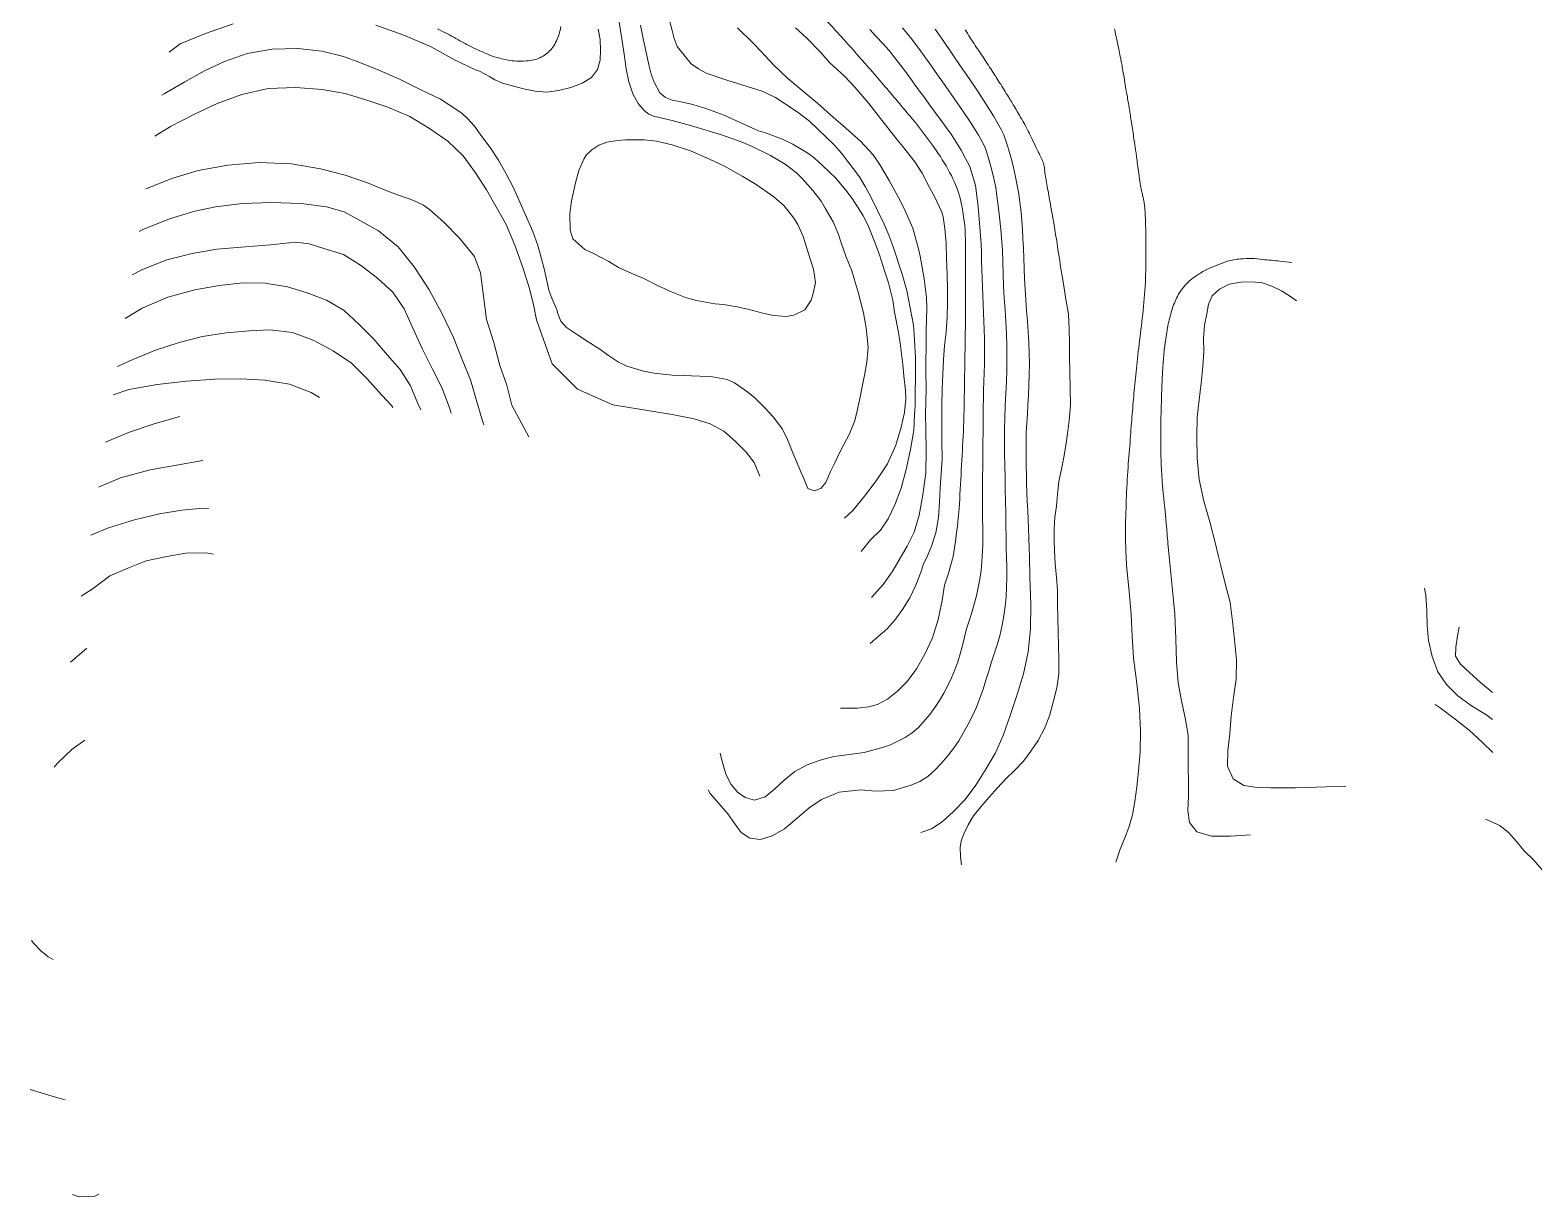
# Model space of a CAD drawing. Header units: inches. Extents: x 115425 to 116786, y 150085 to 152399.
# Drawn here: x 115428.9 to 115595.4, y 151929.1 to 152058.3 of the extents above; entities that cross this region are included whole.
import ezdxf

# ---------------------------------------------------------------- set-up
doc = ezdxf.new("R2010")
doc.units = ezdxf.units.IN
doc.header["$MEASUREMENT"] = 0
doc.layers.add('Contour', color=7, linetype='Continuous', lineweight=0, true_color=0xbed2ff)

msp = doc.modelspace()

# ---------------------------------------------------------------- linework, layer by layer
at = {"layer": 'Contour'}
msp.add_line((115434.57, 151995.62), (115435.9, 151996.47), dxfattribs=at)
for points in [[(115500, 152058.25), (115499.22, 152061.16)], [(115451.4, 152059), (115448.34, 152057.94), (115445.56, 152056.79), (115444.32, 152055.86)], [(115491.82, 152058.39), (115492.02, 152057.25), (115492.06, 152056.09), (115492.02, 152054.97), (115491.73, 152053.92), (115491.05, 152053.05), (115490.03, 152052.42), (115488.76, 152051.96), (115487.41, 152051.6), (115486.11, 152051.43), (115484.83, 152051.53), (115483.54, 152051.81), (115481.21, 152052.41), (115480.37, 152052.79), (115479.76, 152053.18), (115478.67, 152053.74), (115478.24, 152053.89), (115475.89, 152055), (115473.31, 152056.46), (115470.29, 152057.75), (115467.18, 152058.84)], [(115500, 152048.29), (115497.92, 152048.76), (115497.4, 152049), (115496.91, 152049.39), (115496.22, 152050.17), (115495.64, 152051.24), (115495.2, 152052.56), (115494.9, 152054.02), (115494.68, 152055.63), (115494.44, 152057.34), (115494.14, 152059.21)], [(115496.5, 152058.84), (115496.81, 152057.17), (115497.15, 152055.68), (115497.42, 152054.45), (115497.68, 152053.41), (115497.99, 152052.55), (115498.63, 152051.34), (115499.26, 152050.83), (115500, 152050.53)], [(115500, 152058.25), (115500.23, 152057.38), (115500.56, 152056.49), (115502.11, 152054.55), (115502.91, 152054.01), (115503.76, 152053.55), (115506.05, 152052.77), (115509.95, 152051.55), (115511.42, 152050.82), (115513.92, 152049.19), (115515.2, 152048.2), (115517.94, 152045.56), (115518.72, 152044.67), (115520.72, 152042.05), (115521.37, 152041), (115521.96, 152039.91), (115523.45, 152036.8), (115523.96, 152035.6), (115524.42, 152034.4), (115525.44, 152031.26), (115525.97, 152029.47), (115526.7, 152025.64), (115526.79, 152024.61), (115526.91, 152022.05), (115526.92, 152021.14), (115526.92, 152020.29), (115526.88, 152017.73), (115526.89, 152016.72), (115526.82, 152015.73), (115526.74, 152014.02), (115526.38, 152011.87), (115525.9, 152009.66), (115525.35, 152007.59), (115524.64, 152005.75), (115523.89, 152004.17), (115523.04, 152002.93), (115521.96, 152001.87), (115520.92, 152000.57)], [(115507.22, 152058.57), (115508.95, 152056.85), (115509.81, 152055.98), (115511.19, 152054.44), (115512.79, 152052.93), (115513.89, 152052.01), (115516.1, 152050.17), (115517.86, 152048.64), (115518.87, 152047.75), (115520.82, 152046.01), (115522.23, 152044.5), (115522.94, 152043.47), (115524.01, 152041.65), (115525.25, 152039.37), (115525.83, 152038.23), (115526.62, 152036.37), (115527.26, 152034.07), (115527.43, 152033.26), (115527.89, 152030.76), (115528.13, 152028.69), (115528.17, 152027.49), (115528.11, 152025.01), (115528.09, 152023), (115528.06, 152021.92), (115528.08, 152020.47), (115528.09, 152018.59), (115528.05, 152017.13), (115528.04, 152015.75), (115528.07, 152014.12), (115528.1, 152011.8), (115528.07, 152009.29), (115527.75, 152006.85), (115527.32, 152004.61), (115526.76, 152002.7), (115525.99, 152001.16), (115525.32, 152000)], [(115513.63, 152058.55), (115514.86, 152057.46), (115516.36, 152055.88), (115517.43, 152054.68), (115519.06, 152053.2), (115520.19, 152051.99), (115521.75, 152050.18), (115522.78, 152048.85), (115524.92, 152046.12), (115525.48, 152045.46), (115526.83, 152043.72), (115527.66, 152042.45), (115528.47, 152040.86), (115529.06, 152039.81), (115529.85, 152038.14), (115529.99, 152037.64), (115530.15, 152036.34), (115530.31, 152034.71), (115530.35, 152033), (115530.42, 152031.24), (115530.45, 152029.64), (115530.46, 152028.14), (115530.42, 152026.55), (115530.3, 152024.9), (115530.12, 152023.35), (115530.03, 152021.82), (115529.95, 152020.18), (115529.87, 152018.55), (115529.82, 152016.78), (115529.83, 152014.8), (115529.85, 152012.75), (115529.87, 152010.83), (115529.76, 152009.18), (115529.64, 152007.67), (115529.59, 152006.04), (115529.45, 152004.35), (115529.16, 152002.64), (115528.7, 152001.15), (115528.2, 152000)], [(115534.31, 152000), (115534.38, 152001.31), (115534.39, 152002.26), (115534.37, 152003.21), (115534.35, 152004.16), (115534.34, 152005.12), (115534.34, 152006.07), (115534.34, 152007.02), (115534.33, 152007.97), (115534.35, 152008.92), (115534.36, 152009.88), (115534.37, 152010.83), (115534.38, 152011.78), (115534.39, 152012.73), (115534.41, 152013.68), (115534.41, 152014.63), (115534.42, 152015.59), (115534.42, 152016.54), (115534.43, 152017.49), (115534.46, 152018.44), (115534.5, 152019.39), (115534.52, 152020.35), (115534.55, 152021.3), (115534.55, 152022.25), (115534.55, 152023.2), (115534.55, 152024.16), (115534.53, 152025.11), (115534.49, 152026.06), (115534.45, 152027.01), (115534.41, 152027.96), (115534.36, 152028.91), (115534.32, 152029.86), (115534.29, 152030.82), (115534.27, 152031.77), (115534.24, 152032.72), (115534.21, 152033.67), (115534.19, 152034.62), (115533.87, 152038.78), (115533.57, 152041.1), (115532.94, 152043.18), (115532.47, 152044.1), (115531.97, 152045.01), (115531.42, 152045.89), (115530.86, 152046.76), (115530.26, 152047.61), (115529.66, 152048.45), (115529.03, 152049.3), (115528.41, 152050.15), (115527.79, 152051), (115527.16, 152051.84), (115526.55, 152052.7), (115525.94, 152053.56), (115525.31, 152054.39), (115524.65, 152055.22), (115523.99, 152056.04), (115523.31, 152056.83), (115522.58, 152057.59), (115521.85, 152058.35)], [(115536.99, 152000), (115536.96, 152000.77), (115536.94, 152002.17), (115536.93, 152003.5), (115536.91, 152004.82), (115536.89, 152006.14), (115536.86, 152007.47), (115536.83, 152008.79), (115536.81, 152010.11), (115536.79, 152011.43), (115536.79, 152012.76), (115536.79, 152014.08), (115536.8, 152015.41), (115536.85, 152016.73), (115536.92, 152018.05), (115536.98, 152019.37), (115537.02, 152020.7), (115537.03, 152022.02), (115537.03, 152023.34), (115536.98, 152024.67), (115536.91, 152025.99), (115536.83, 152027.31), (115536.74, 152028.63), (115536.67, 152029.95), (115536.63, 152031.28), (115536.59, 152032.6), (115536.54, 152033.92), (115536.49, 152034.8), (115536.39, 152035.84), (115536.24, 152037.26), (115536.09, 152038.59), (115535.97, 152039.66), (115535.8, 152040.86), (115535.6, 152041.86), (115535.32, 152042.93), (115535.07, 152043.85), (115534.67, 152045.19), (115534.5, 152045.61), (115533.89, 152046.68), (115533.03, 152048.05), (115532.13, 152049.39), (115531.21, 152050.72), (115530.28, 152052.04), (115529.34, 152053.36), (115528.42, 152054.69), (115527.49, 152056.01), (115526.51, 152057.3), (115525.5, 152058.56)], [(115539.53, 152000), (115539.51, 152000.91), (115539.47, 152002.12), (115539.43, 152003.13), (115539.39, 152004.12), (115539.34, 152005.11), (115539.29, 152006.09), (115539.25, 152007.08), (115539.21, 152008.07), (115539.19, 152009.05), (115539.17, 152010.01), (115539.16, 152010.97), (115539.16, 152011.91), (115539.16, 152012.85), (115539.18, 152013.8), (115539.23, 152014.77), (115539.3, 152015.76), (115539.36, 152016.8), (115539.42, 152017.89), (115539.47, 152019.01), (115539.5, 152020.17), (115539.52, 152021.35), (115539.5, 152022.54), (115539.45, 152023.72), (115539.38, 152024.9), (115539.3, 152026.07), (115539.2, 152027.25), (115539.12, 152028.42), (115539.05, 152029.6), (115539, 152030.77), (115538.95, 152031.92), (115538.91, 152033.05), (115538.86, 152034.16), (115538.81, 152035.22), (115538.75, 152036.24), (115538.68, 152037.22), (115538.6, 152038.14), (115538.47, 152039.26), (115538.35, 152040.16), (115538.19, 152041.09), (115538, 152042.05), (115537.78, 152043.09), (115537.58, 152043.88), (115537.13, 152045.36), (115536.69, 152046.71), (115536.41, 152047.29), (115535.59, 152048.73), (115534.69, 152050.15), (115533.77, 152051.56), (115532.85, 152052.94), (115531.91, 152054.3), (115530.97, 152055.67), (115530.06, 152057.04), (115529.11, 152058.4)], [(115532.42, 152058.33), (115532.55, 152058.11), (115532.7, 152057.89), (115532.84, 152057.66), (115532.99, 152057.43), (115533.13, 152057.21), (115533.27, 152057), (115533.4, 152056.8), (115533.53, 152056.6), (115533.65, 152056.42), (115533.77, 152056.24), (115533.89, 152056.07), (115534, 152055.9), (115534.12, 152055.73), (115534.24, 152055.55), (115534.36, 152055.37), (115534.49, 152055.19), (115534.61, 152055), (115534.74, 152054.8), (115534.87, 152054.6), (115535, 152054.4), (115535.13, 152054.21), (115535.25, 152054.02), (115535.37, 152053.84), (115535.48, 152053.66), (115535.59, 152053.49), (115535.7, 152053.32), (115535.8, 152053.16), (115535.9, 152053), (115536.01, 152052.84), (115536.12, 152052.66), (115536.23, 152052.48), (115536.35, 152052.3), (115536.47, 152052.1), (115536.59, 152051.9), (115536.72, 152051.69), (115536.85, 152051.49), (115536.97, 152051.29), (115537.09, 152051.1), (115537.2, 152050.93), (115537.3, 152050.76), (115537.39, 152050.6), (115537.48, 152050.46), (115537.57, 152050.32), (115537.65, 152050.18), (115537.74, 152050.03), (115537.84, 152049.87), (115537.94, 152049.69), (115538.05, 152049.51), (115538.17, 152049.3), (115538.3, 152049.09), (115538.43, 152048.87), (115538.56, 152048.64), (115538.69, 152048.43), (115538.8, 152048.23), (115538.91, 152048.04), (115539.01, 152047.86), (115539.1, 152047.7), (115539.18, 152047.54), (115539.25, 152047.4), (115539.32, 152047.26), (115539.4, 152047.1), (115539.49, 152046.92), (115539.59, 152046.73), (115539.69, 152046.52), (115539.8, 152046.29), (115539.91, 152046.05), (115540.04, 152045.79), (115540.16, 152045.53), (115540.28, 152045.28), (115540.39, 152045.05), (115540.49, 152044.84), (115540.59, 152044.64), (115540.68, 152044.46), (115540.76, 152044.3), (115540.84, 152044.15), (115540.91, 152044), (115540.97, 152043.85), (115541.03, 152043.7), (115541.08, 152043.55), (115541.12, 152043.38), (115541.15, 152043.22), (115541.18, 152043.05), (115541.21, 152042.87), (115541.23, 152042.69), (115541.25, 152042.5), (115541.28, 152042.31), (115541.31, 152042.1), (115541.34, 152041.89), (115541.37, 152041.67), (115541.41, 152041.44), (115541.45, 152041.21), (115541.5, 152040.97), (115541.54, 152040.73), (115541.59, 152040.49), (115541.63, 152040.25), (115541.68, 152040), (115541.72, 152039.75), (115541.77, 152039.5), (115541.81, 152039.25), (115541.86, 152038.99), (115541.9, 152038.74), (115541.95, 152038.49), (115541.99, 152038.23), (115542.04, 152037.98), (115542.08, 152037.72), (115542.13, 152037.46), (115542.18, 152037.21), (115542.22, 152036.95), (115542.27, 152036.7), (115542.31, 152036.44), (115542.35, 152036.19), (115542.39, 152035.94), (115542.43, 152035.69), (115542.47, 152035.44), (115542.51, 152035.2), (115542.55, 152034.94), (115542.59, 152034.65), (115542.64, 152034.33), (115542.69, 152033.98), (115542.75, 152033.6), (115542.81, 152033.2), (115542.88, 152032.76), (115542.95, 152032.3)], [(115550.24, 152000), (115550.21, 152000.54), (115550.19, 152001.07), (115550.18, 152001.59), (115550.17, 152002.1), (115550.16, 152002.59), (115550.16, 152003.08), (115550.17, 152003.55), (115550.18, 152004.01), (115550.19, 152004.46), (115550.2, 152004.92), (115550.22, 152005.37), (115550.23, 152005.83), (115550.25, 152006.28), (115550.27, 152006.73), (115550.29, 152007.19), (115550.31, 152007.65), (115550.34, 152008.1), (115550.36, 152008.54), (115550.39, 152008.98), (115550.42, 152009.41), (115550.44, 152009.84), (115550.47, 152010.26), (115550.51, 152010.67), (115550.54, 152011.07), (115550.57, 152011.47), (115550.6, 152011.86), (115550.64, 152012.25), (115550.67, 152012.63), (115550.69, 152013), (115550.72, 152013.37), (115550.75, 152013.73), (115550.77, 152014.08), (115550.8, 152014.43), (115550.82, 152014.77), (115550.85, 152015.11), (115550.88, 152015.45), (115550.9, 152015.79), (115550.93, 152016.12), (115550.96, 152016.45), (115550.98, 152016.77), (115551.01, 152017.1), (115551.04, 152017.42), (115551.07, 152017.75), (115551.1, 152018.08), (115551.13, 152018.41), (115551.16, 152018.74), (115551.2, 152019.08), (115551.23, 152019.42), (115551.27, 152019.76), (115551.3, 152020.11), (115551.34, 152020.46), (115551.38, 152020.82), (115551.42, 152021.19), (115551.46, 152021.56), (115551.5, 152021.94), (115551.54, 152022.33), (115551.58, 152022.72), (115551.63, 152023.12), (115551.67, 152023.52), (115551.72, 152023.92), (115551.77, 152024.33), (115551.81, 152024.73), (115551.87, 152025.15), (115551.92, 152025.57), (115551.97, 152025.99), (115552.02, 152026.41), (115552.07, 152026.84), (115552.11, 152027.27), (115552.15, 152027.7), (115552.19, 152028.14), (115552.23, 152028.58), (115552.27, 152029.02), (115552.3, 152029.46), (115552.33, 152029.9), (115552.36, 152030.35), (115552.38, 152030.79), (115552.39, 152031.22), (115552.4, 152031.66), (115552.41, 152032.1), (115552.42, 152032.53), (115552.42, 152032.96), (115552.42, 152033.38), (115552.42, 152033.79), (115552.42, 152034.18), (115552.42, 152034.57), (115552.41, 152034.94), (115552.41, 152035.31), (115552.41, 152035.67), (115552.4, 152036.01), (115552.4, 152036.33), (115552.39, 152036.65), (115552.38, 152036.94), (115552.37, 152037.23), (115552.36, 152037.49), (115552.35, 152037.75), (115552.34, 152037.99), (115552.33, 152038.21), (115552.31, 152038.42), (115552.3, 152038.61), (115552.28, 152038.8), (115552.26, 152038.96), (115552.24, 152039.12), (115552.22, 152039.26), (115552.2, 152039.38), (115552.17, 152039.5), (115552.15, 152039.62), (115552.12, 152039.75), (115552.09, 152039.87), (115552.06, 152040), (115552.03, 152040.13), (115552, 152040.26), (115551.97, 152040.4), (115551.93, 152040.54), (115551.9, 152040.71), (115551.86, 152040.89), (115551.82, 152041.1), (115551.79, 152041.32), (115551.75, 152041.57), (115551.71, 152041.83), (115551.67, 152042.12), (115551.64, 152042.41), (115551.6, 152042.68), (115551.57, 152042.94), (115551.53, 152043.19), (115551.5, 152043.42), (115551.47, 152043.64), (115551.44, 152043.85), (115551.42, 152044.04), (115551.39, 152044.23), (115551.37, 152044.4), (115551.35, 152044.57), (115551.33, 152044.72), (115551.3, 152044.87), (115551.28, 152045.01), (115551.26, 152045.14), (115551.24, 152045.26), (115551.23, 152045.38), (115551.2, 152045.52), (115551.18, 152045.68), (115551.15, 152045.85), (115551.13, 152046.03), (115551.1, 152046.24), (115551.06, 152046.45), (115551.03, 152046.68), (115551, 152046.92), (115550.96, 152047.16), (115550.93, 152047.38), (115550.89, 152047.61), (115550.86, 152047.83), (115550.83, 152048.04), (115550.8, 152048.25), (115550.76, 152048.46), (115550.73, 152048.66), (115550.71, 152048.84), (115550.68, 152049.02), (115550.65, 152049.19), (115550.63, 152049.35), (115550.6, 152049.5), (115550.58, 152049.64), (115550.56, 152049.76), (115550.54, 152049.89), (115550.52, 152050.03), (115550.49, 152050.18), (115550.46, 152050.35), (115550.43, 152050.52), (115550.4, 152050.7), (115550.37, 152050.9), (115550.33, 152051.11), (115550.29, 152051.32), (115550.25, 152051.54), (115550.21, 152051.77), (115550.17, 152052.01), (115550.13, 152052.26), (115550.09, 152052.51), (115550.05, 152052.77), (115550, 152053.04), (115549.96, 152053.3), (115549.92, 152053.55), (115549.88, 152053.78), (115549.84, 152054), (115549.81, 152054.2), (115549.78, 152054.38), (115549.75, 152054.54), (115549.72, 152054.69), (115549.69, 152054.84), (115549.66, 152055), (115549.63, 152055.18), (115549.59, 152055.36), (115549.55, 152055.56), (115549.51, 152055.77), (115549.46, 152056), (115549.41, 152056.24), (115549.36, 152056.48), (115549.3, 152056.74), (115549.25, 152057), (115549.19, 152057.27), (115549.13, 152057.55), (115549.07, 152057.83), (115549.01, 152058.13), (115548.94, 152058.43)], [(115443.51, 152051.08), (115443.79, 152051.26), (115446.07, 152052.59), (115448.24, 152053.78), (115450.46, 152054.84), (115452.97, 152055.7), (115455.74, 152056.19), (115458.57, 152056.25), (115461.22, 152055.95), (115463.63, 152055.38), (115465.42, 152054.7), (115467.54, 152053.88), (115469.82, 152052.87), (115472.11, 152051.74), (115474.37, 152050.64), (115476.18, 152049.49), (115476.74, 152049.08), (115477.36, 152048.5), (115478.1, 152047.65), (115478.93, 152046.52), (115479.85, 152045.29), (115480.77, 152043.89), (115481.63, 152042.4), (115482.45, 152040.83), (115483.18, 152039.17), (115483.89, 152037.57), (115484.58, 152036), (115485.13, 152034.45), (115485.55, 152032.98), (115485.87, 152031.72), (115486.08, 152030.73), (115486.35, 152029.5), (115486.67, 152028.63), (115487.26, 152027.24), (115487.32, 152026.99), (115487.68, 152026.08), (115488.29, 152025.38), (115489.61, 152024.49), (115490.69, 152023.8), (115492, 152022.97), (115492.82, 152022.33), (115494.07, 152021.54), (115494.96, 152021.1), (115496.83, 152020.55), (115497.99, 152020.3), (115500, 152020.11)], [(115442.75, 152046.56), (115444.47, 152047.63), (115447.07, 152048.96), (115449.63, 152050.17), (115452.36, 152051.17), (115455.28, 152051.82), (115458.34, 152051.95), (115461.26, 152051.72), (115463.81, 152051.28), (115466.1, 152050.59), (115468.54, 152049.78), (115470.95, 152048.75), (115473.13, 152047.42), (115475.15, 152046), (115476.87, 152044.38), (115478.23, 152042.5), (115479.46, 152040.62), (115480.53, 152038.72), (115481.62, 152036.79), (115482.58, 152034.47), (115483.45, 152032), (115484.17, 152029.8), (115484.63, 152027.92), (115484.99, 152026.21), (115486.72, 152021.34), (115489.52, 152018.53), (115493.43, 152016.82), (115500, 152015.73)], [(115500, 152050.53), (115500.82, 152050.4), (115502.29, 152050.05), (115503.71, 152049.63), (115505.74, 152048.89), (115507.13, 152048.24), (115509.56, 152047.15), (115510.34, 152046.91), (115512.27, 152046.17), (115513.35, 152045.66), (115515.01, 152044.66), (115515.7, 152044.16), (115516.68, 152043.27), (115518.07, 152041.93), (115519.23, 152040.59), (115519.92, 152039.67), (115521.09, 152037.82), (115521.68, 152036.67), (115522.47, 152034.71), (115522.93, 152033.4), (115523.48, 152031.65), (115523.95, 152030.3), (115524.41, 152028.39), (115524.58, 152027.08), (115525.03, 152024.83), (115525.24, 152023.63), (115525.51, 152021.27), (115525.64, 152020.02), (115525.81, 152018.39), (115525.85, 152017.46), (115525.72, 152015.97), (115525.33, 152014.32), (115524.74, 152012.33), (115523.83, 152010.28), (115522.58, 152008.41), (115521.28, 152006.69), (115519.97, 152005.11), (115519.08, 152004.26)], [(115500, 152020.11), (115501.2, 152020.05), (115503.06, 152019.98), (115504.46, 152019.9), (115506.08, 152019.6), (115506.89, 152019.23), (115508.37, 152018.23), (115509.13, 152017.59), (115510.3, 152016.43), (115511.17, 152015.49), (115512.19, 152014.11), (115512.76, 152012.98), (115513.35, 152011.51), (115513.75, 152010.55), (115514.25, 152009.4), (115514.55, 152008.65), (115514.99, 152007.55), (115515.69, 152007.27), (115516.46, 152007.55), (115517, 152008.22), (115517.52, 152009.42), (115517.99, 152010.37), (115518.57, 152011.65), (115519.63, 152013.61), (115520.16, 152014.95), (115520.39, 152015.81), (115520.79, 152017.67), (115521.09, 152019.19), (115521.28, 152020.07), (115521.55, 152021.53), (115521.67, 152023.21), (115521.47, 152025.34), (115521.18, 152027.01), (115520.56, 152029.27), (115520.15, 152030.76), (115519.88, 152031.64), (115519.23, 152033.28), (115518.71, 152034.76), (115518.39, 152035.66), (115517.8, 152037.07), (115516.94, 152038.6), (115516.47, 152039.35), (115515.57, 152040.54), (115514.38, 152041.86), (115513.74, 152042.5), (115512.5, 152043.47), (115510.86, 152044.43), (115508.79, 152045.46), (115507.62, 152045.94), (115505.47, 152046.7), (115502.03, 152047.72), (115500, 152048.29)], [(115500, 152045.6), (115498.27, 152046), (115496.92, 152046.14), (115494.86, 152046.14), (115493.94, 152046.09), (115492.77, 152045.9), (115491.89, 152045.57), (115491.12, 152045.06), (115490.49, 152044.47), (115490.2, 152044)], [(115500, 152029.3), (115501.48, 152028.71), (115502.69, 152028.36), (115504.7, 152028), (115505.68, 152027.9), (115507.2, 152027.66), (115508.37, 152027.39), (115510.03, 152026.97), (115511.19, 152026.69), (115512.6, 152026.58), (115513.45, 152026.73), (115514.66, 152027.31), (115515.36, 152028.4), (115515.65, 152029.27), (115515.84, 152030.35), (115515.62, 152031.82), (115515.2, 152033.21), (115514.48, 152035.44), (115513.89, 152036.77), (115513.45, 152037.49), (115512.38, 152038.83), (115511.25, 152039.84), (115509.28, 152041.21), (115507.8, 152042.09), (115505.77, 152043.22), (115504.13, 152044), (115502.02, 152044.92), (115500, 152045.6)], [(115484.14, 152013.25), (115482.26, 152016.76), (115481.69, 152018.99), (115480.92, 152021.18), (115480.24, 152023.72), (115479.44, 152026.25), (115479.12, 152028.84), (115478.77, 152031.44), (115478.1, 152033.24), (115476.47, 152035.26), (115474.71, 152037.05), (115473.15, 152038.44), (115472.47, 152038.93), (115471.63, 152039.34), (115470.98, 152039.59), (115470.1, 152039.86), (115468.43, 152040.51), (115466.29, 152041.38), (115463.79, 152042.24), (115461.06, 152042.95), (115457.88, 152043.5), (115454.3, 152043.65), (115450.8, 152043.34), (115447.54, 152042.76), (115444.74, 152041.89), (115441.76, 152040.73)], [(115490.2, 152044), (115489.68, 152042.74), (115489.31, 152041.39), (115488.84, 152039.4), (115488.66, 152037.98), (115488.72, 152036.16), (115489, 152035.19), (115490.31, 152034.02), (115491.35, 152033.51), (115492.97, 152032.67), (115494.07, 152032.03), (115495.78, 152031.24), (115496.8, 152030.85), (115498.38, 152030.04), (115500, 152029.3)], [(115479.15, 152014.59), (115478.95, 152015.14), (115478.32, 152017.3), (115477.68, 152019.56), (115476.77, 152021.84), (115475.79, 152024.26), (115474.53, 152026.88), (115473.05, 152029.61), (115471.43, 152032.09), (115469.66, 152034.32), (115467.51, 152036.08), (115465.16, 152037.35), (115463.71, 152038.19), (115461.75, 152038.73), (115458.92, 152039.09), (115455.65, 152039.23), (115452.41, 152039.09), (115449.47, 152038.74), (115447.16, 152038.24), (115444.35, 152037.4), (115441.32, 152036.17), (115441, 152036)], [(115475.55, 152015.89), (115475.33, 152016.58), (115474.49, 152018.74), (115473.47, 152020.75), (115472.38, 152022.96), (115471.33, 152025.24), (115470.33, 152027.44), (115469.07, 152029.27), (115467.43, 152030.8), (115465.62, 152032.2), (115463.61, 152033.46), (115461.44, 152034.13), (115459.82, 152034.62), (115458.34, 152034.83), (115455.55, 152034.54), (115452.76, 152034.31), (115449.6, 152034.05), (115446.86, 152033.55), (115444.06, 152032.88), (115441.38, 152031.8), (115440.23, 152031.21)], [(115542.34, 152000), (115542.32, 152000.58), (115542.28, 152001.86), (115542.27, 152003.13), (115542.34, 152004.37), (115542.51, 152005.6), (115542.62, 152006.92), (115542.8, 152008.31), (115543.07, 152009.68), (115543.35, 152011.01), (115543.56, 152012.31), (115543.74, 152013.58), (115543.93, 152015.06), (115544.06, 152016.78), (115544.05, 152018.65), (115544.02, 152020.45), (115543.98, 152022.06), (115543.95, 152023.61), (115543.92, 152025.2), (115543.84, 152026.83), (115543.56, 152028.51), (115543.25, 152030.41), (115542.95, 152032.3)], [(115439.46, 152026.37), (115441.33, 152027.51), (115444.19, 152028.74), (115447.15, 152029.55), (115449.86, 152030.02), (115452.47, 152030.33), (115454.95, 152030.27), (115457.41, 152029.87), (115459.59, 152029.21), (115461.72, 152028.39), (115463.68, 152027.24), (115465.35, 152025.72), (115466.96, 152024.07), (115468.49, 152022.32), (115469.89, 152020.71), (115471.03, 152018.91), (115471.84, 152016.97), (115472.16, 152016.26)], [(115560.47, 152000), (115560.13, 152001.43), (115559.5, 152003.84), (115558.84, 152006.16), (115558.32, 152008.53), (115558.08, 152010.91), (115558.07, 152013.29), (115558.1, 152015.46), (115558.3, 152017.36), (115558.54, 152019.21), (115558.73, 152021.04), (115558.82, 152022.68), (115558.81, 152024.2), (115558.9, 152025.64), (115559.15, 152026.88), (115559.35, 152027.94), (115559.74, 152028.87), (115560.56, 152029.62), (115561.64, 152030.17), (115562.91, 152030.4), (115564.16, 152030.42), (115565.28, 152030.3), (115566.37, 152029.95), (115567.44, 152029.42), (115568.55, 152028.72), (115569.07, 152028.31)], [(115469.09, 152016.52), (115468.92, 152016.73), (115467.9, 152017.85), (115466.19, 152019.72), (115464.5, 152021.41), (115462.49, 152022.77), (115460.27, 152023.96), (115457.97, 152024.81), (115455.5, 152025.1), (115453.22, 152025.02), (115450.64, 152024.77), (115448.01, 152024.37), (115445.45, 152023.71), (115442.83, 152022.86), (115440.31, 152021.84), (115438.62, 152021.06)], [(115438.12, 152017.9), (115439.87, 152018.49), (115443, 152019.07), (115446.25, 152019.44), (115449.37, 152019.64), (115452.24, 152019.67), (115454.93, 152019.54), (115457.64, 152019.1), (115460.04, 152018.16), (115460.96, 152017.63)], [(115445.52, 152015.53), (115442.76, 152014.76), (115439.84, 152013.76), (115437.29, 152012.69)], [(115509.71, 152008.9), (115509.07, 152010.43), (115508.2, 152011.57), (115506.99, 152012.76), (115505.72, 152013.89), (115504.21, 152014.72), (115502.41, 152015.27), (115500, 152015.73)], [(115448.07, 152010.66), (115442.23, 152009.62), (115438.94, 152008.71), (115436.49, 152007.68)], [(115448.73, 152005.34), (115448.08, 152005.36), (115445.71, 152005.16), (115443.24, 152004.75), (115440.48, 152004.08), (115437.63, 152003.2), (115435.65, 152002.39)], [(115449.23, 152000.29), (115448.43, 152000.42), (115446.16, 152000.37), (115444.05, 152000)], [(115435.9, 151996.47), (115437.77, 151997.87), (115439.92, 151998.81), (115441.79, 151999.52), (115444.05, 152000)], [(115503.96, 151974.18), (115504.2, 151973.78), (115505.19, 151972.63), (115506.14, 151971.52), (115506.92, 151970.43), (115507.63, 151969.47), (115508.6, 151968.83), (115509.75, 151968.7), (115511.06, 151969.07), (115512.44, 151969.86), (115513.83, 151971.04), (115515.16, 151972.19), (115516.51, 151973.11), (115518.47, 151973.92), (115520.92, 151974.17), (115522.48, 151974.03), (115524.48, 151974.11), (115526.45, 151974.68), (115527.4, 151975.09), (115528.27, 151975.66), (115529.05, 151976.35), (115529.78, 151977.11), (115530.46, 151977.92), (115531.11, 151978.74), (115531.7, 151979.62), (115532.25, 151980.52), (115532.75, 151981.45), (115533.23, 151982.38), (115533.69, 151983.33), (115534.06, 151984.32), (115534.42, 151985.31), (115534.72, 151986.32), (115535.02, 151987.33), (115535.35, 151988.34), (115535.68, 151989.35), (115535.99, 151990.36), (115536.29, 151991.38), (115536.5, 151992.41), (115536.71, 151993.45), (115536.84, 151994.5), (115536.95, 151995.56), (115536.99, 151996.61), (115537.03, 151997.67), (115537.03, 151998.73), (115536.99, 152000)], [(115505.29, 151978.24), (115505.48, 151977.45), (115505.94, 151975.91), (115506.53, 151974.76), (115507.23, 151973.93), (115508.07, 151973.33), (115509.11, 151973.05), (115510.27, 151973.39), (115511.33, 151974.24), (115512.4, 151975.26), (115513.57, 151976.22), (115514.94, 151976.94), (115516.36, 151977.48), (115517.87, 151977.89), (115519.33, 151978.07), (115521.25, 151978.3), (115523.26, 151978.88), (115524.15, 151979.16), (115525.79, 151979.99), (115526.56, 151980.49), (115527.27, 151981.09), (115528.51, 151982.51), (115529.06, 151983.28), (115529.59, 151984.07), (115530.06, 151984.89), (115530.51, 151985.72), (115530.89, 151986.59), (115531.26, 151987.46), (115531.6, 151988.34), (115531.87, 151989.25), (115532.13, 151990.16), (115532.35, 151991.08), (115532.57, 151992), (115532.85, 151992.91), (115533.14, 151993.82), (115533.41, 151994.73), (115533.68, 151995.65), (115533.87, 151996.58), (115534.04, 151997.52), (115534.18, 151998.46), (115534.27, 151999.41), (115534.31, 152000)], [(115518.61, 151983.21), (115520.08, 151983.21), (115520.51, 151983.22), (115521.71, 151983.37), (115522.71, 151983.62), (115523.82, 151984.22), (115524.93, 151985.1), (115526.04, 151986.2), (115527.03, 151987.56), (115527.97, 151989.19), (115528.81, 151991.01), (115529.44, 151993.03), (115529.86, 151995.13), (115530.14, 151996.84), (115530.57, 151998.16), (115531.1, 152000)], [(115521.9, 151990.37), (115522.8, 151991.16), (115523.74, 151991.96), (115524.63, 151992.96), (115525.48, 151994.13), (115526.3, 151995.43), (115526.96, 151996.83), (115527.54, 151998.37), (115527.78, 151999.08), (115528.2, 152000)], [(115525.32, 152000), (115524.33, 151998.31), (115523.35, 151996.92), (115522.07, 151995.49)], [(115527.51, 151969.46), (115528.7, 151969.85), (115529.88, 151970.64), (115531.14, 151971.79), (115532.41, 151973.12), (115533.6, 151974.68), (115534.71, 151976.46), (115535.76, 151978.27), (115536.63, 151980.2), (115537.4, 151982.42), (115538.17, 151984.75), (115538.88, 151987.01), (115539.38, 151989.45), (115539.65, 151992), (115539.68, 151994.7), (115539.56, 151997.72), (115539.53, 152000)], [(115532.02, 151965.88), (115531.9, 151966.8), (115531.86, 151967.85), (115532, 151968.66), (115532.3, 151969.4), (115532.74, 151970.29), (115533.35, 151971.3), (115534.17, 151972.3), (115535.09, 151973.36), (115535.99, 151974.41), (115536.91, 151975.4), (115537.93, 151976.35), (115538.86, 151977.35), (115539.69, 151978.48), (115540.51, 151979.65), (115541.19, 151980.96), (115541.74, 151982.38), (115542.17, 151983.89), (115542.55, 151985.49), (115542.78, 151987.04), (115542.77, 151988.63), (115542.74, 151990.15), (115542.71, 151991.65), (115542.67, 151993.2), (115542.64, 151994.77), (115542.62, 151996.27), (115542.53, 151997.73), (115542.37, 151999.16), (115542.34, 152000)], [(115550.24, 152000), (115550.28, 151999.02), (115550.57, 151996.14), (115550.8, 151993.58), (115550.89, 151991.2), (115551.05, 151988.75), (115551.43, 151985.96), (115551.71, 151983.18), (115551.83, 151980.72), (115551.78, 151978.39), (115551.6, 151976.27), (115551.4, 151974.5), (115551.21, 151972.9), (115550.94, 151971.41), (115550.56, 151970.11), (115550.08, 151968.85), (115549.59, 151967.61), (115549.1, 151966.18)], [(115555, 152000), (115555.1, 151998.87), (115555.38, 151996.3), (115555.63, 151993.64), (115555.74, 151990.91), (115555.81, 151988.32), (115555.99, 151986.04), (115556.37, 151984.03), (115556.78, 151982.16), (115557.08, 151980.23), (115557.08, 151978.4), (115557.11, 151976.71), (115557.14, 151975.07), (115557.12, 151973.44), (115557.06, 151971.91), (115557.24, 151970.57), (115558.07, 151969.52), (115559.69, 151969.06), (115561.8, 151969.06), (115563.98, 151969.2)], [(115574.55, 151974.6), (115570.21, 151974.43), (115568.97, 151974.42), (115567.61, 151974.4), (115566.22, 151974.39), (115564.72, 151974.44), (115563.26, 151974.65), (115562.09, 151975.41), (115561.46, 151976.79), (115561.5, 151978.54), (115561.72, 151980.42), (115561.86, 151982.34), (115562.12, 151984.4), (115562.41, 151986.45), (115562.46, 151988.59), (115562.23, 151990.78), (115562.02, 151992.85), (115561.74, 151994.91), (115561.18, 151997.01), (115560.67, 151999.14), (115560.47, 152000)], [(115590.79, 151981.97), (115590.05, 151982.53), (115588.45, 151983.47), (115586.94, 151984.6), (115585.69, 151985.84), (115584.72, 151987.26), (115584.11, 151988.95), (115583.71, 151990.7), (115583.54, 151992.35), (115583.51, 151994.01), (115583.41, 151995.74), (115583.27, 151996.5)], [(115590.77, 151984.97), (115590.73, 151985), (115589.46, 151986.06), (115588.27, 151987.13), (115587.25, 151988.08), (115586.7, 151988.98), (115586.71, 151989.99), (115586.91, 151991.22), (115587.1, 151992.19)], [(115435.19, 151989.85), (115435.17, 151989.84), (115433.41, 151988.32)], [(115584.42, 151983.63), (115584.97, 151983.25), (115586.65, 151982.01), (115588.21, 151980.78), (115589.69, 151979.44), (115590.81, 151978.33)], [(115434.98, 151979.68), (115433.58, 151978.68), (115431.96, 151977.12), (115431.6, 151976.68)], [(115596.26, 151965.32), (115595.32, 151966.44), (115594.3, 151967.44), (115593.42, 151968.46), (115592.6, 151969.43), (115591.6, 151970.24), (115590.02, 151970.95)], [(115429.09, 151957.5), (115429.36, 151957.16), (115430.12, 151956.35), (115430.95, 151955.7), (115431.49, 151955.41)], [(115428.93, 151941.01), (115430.15, 151940.65), (115431.74, 151940.15), (115432.83, 151939.87)], [(115436.54, 151929.41), (115436.04, 151929.16), (115434.37, 151929.11), (115433.61, 151929.39)]]:
    msp.add_lwpolyline(points, dxfattribs=at)
for points in [[(115487.68, 152058.71, -0.029826), (115487.47, 152057.84, -0.037957), (115487.18, 152057.1, -0.037856), (115486.78, 152056.41, -0.055463), (115486.3, 152055.86, -0.05436), (115485.71, 152055.42, -0.055863), (115484.99, 152055.1, -0.048349), (115484.1, 152054.91, -0.033915), (115483.01, 152054.86, -0.037809), (115482.03, 152054.95, -0.024003), (115480.6, 152055.27, -0.032822), (115479.58, 152055.62, -0.009226), (115478.21, 152056.24, -0.012964), (115477.24, 152056.72, -0.0093), (115476.04, 152057.38, 0.012195), (115475.12, 152057.89, 0.006894), (115474.04, 152058.43, 0.006292)], [(115531.1, 152000, 0.006143), (115531.62, 152003.86, 0.016348), (115531.75, 152005.32, 0.001069), (115532.22, 152013.86, 0.007122), (115532.27, 152015.14, 0.001794), (115532.32, 152017.76, 0.000622), (115532.44, 152025.3, 0.003618), (115532.47, 152029.83, 0.003091), (115532.44, 152035.12, 0.051013), (115531.98, 152039.17, 0.064862), (115530.89, 152042.19, 0.031903), (115529.22, 152044.97, 0.023501), (115526.56, 152048.48, 0.001775), (115523.38, 152052.25, 0.003479), (115521.73, 152054.16, 0.003822), (115518.68, 152057.61, 0.007494), (115517.08, 152059.33, 0.036964)], [(115555, 152000), (115554.86, 152001.46, -0.001172), (115554.68, 152003.62), (115554.63, 152004.24), (115554.5, 152005.46, 0.006905), (115554.32, 152007.16, -0.004972), (115554.19, 152008.82, -0.007247), (115554.11, 152010.4, -0.00764), (115554.07, 152012.01, -0.006516), (115554.07, 152014.05, -0.005162), (115554.1, 152016.04, -0.001947), (115554.14, 152017.42, -0.002796), (115554.18, 152018.7, -0.002958), (115554.26, 152020.29), (115554.31, 152021.1, -0.006491), (115554.46, 152022.9, -0.002952), (115554.55, 152023.65, -0.014217), (115554.85, 152025.55, -0.00556), (115555.28, 152027.3, -0.036462), (115555.91, 152028.82, -0.040055), (115556.49, 152029.72, -0.049014), (115557.29, 152030.56, -0.044992), (115558.03, 152031.12, -0.035567), (115559.18, 152031.8, -0.024728), (115561.43, 152032.72, -0.044188), (115562.89, 152032.96, -0.072617), (115565.36, 152032.89, -0.010638), (115567.26, 152032.71, -0.008897), (115568.58, 152032.57)]]:
    msp.add_lwpolyline(points, format="xyb", dxfattribs=at)

doc.saveas('drawing.dxf')
